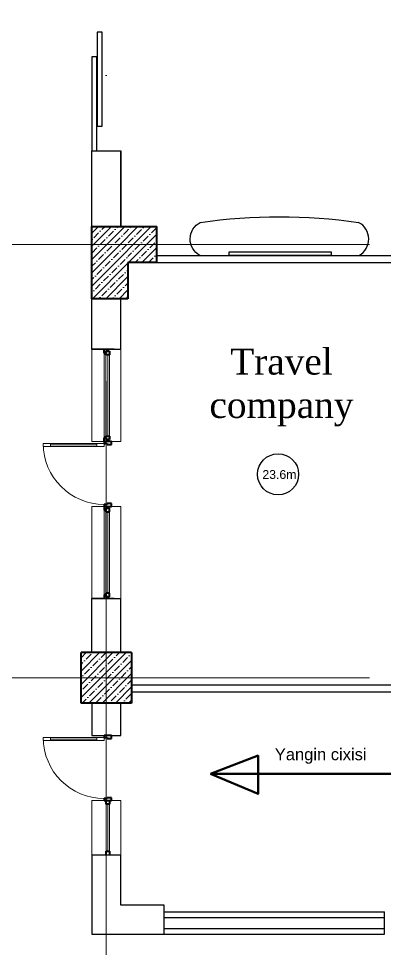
# Model space of a CAD drawing. Header units: millimetres. Extents: x 1531071 to 1560283, y -701792 to -691067.
# Drawn here: x 1544970 to 1545476, y -698650 to -697362 of the extents above; entities that cross this region are included whole.
import ezdxf

# ---------------------------------------------------------------- set-up
doc = ezdxf.new("R2010")
doc.units = ezdxf.units.MM
doc.header["$LTSCALE"] = 20
doc.header["$MEASUREMENT"] = 0
doc.linetypes.add('Dot & Dashed', pattern=[670.277762, 352.777767, -176.388884, 0, -141.111112])
for name, color, linetype, lineweight in [('OXLAR', 6, 'Continuous', 5), ('Qapi', 5, 'Continuous', 13), ('RAZMERI', 251, 'Continuous', 5), ('Text', 7, 'Continuous', 0), ('wall ext', 30, 'Continuous', 30)]:
    doc.layers.add(name, color=color, linetype=linetype, lineweight=lineweight)
for name, color, linetype, lineweight, true_color in [('Двери ArchiCAD_Ном._пера__23', 7, 'Continuous', 40, 0xff6600), ('Двери ArchiCAD_Ном._пера__3', 7, 'Continuous', 20, 0xff6600), ('Двери ArchiCAD_Ном._пера__47', 7, 'Continuous', 25, 0x373737), ('Конструктив - Колонны_Ном._пера__202', 7, 'Continuous', 0, 0x38637a), ('Конструктив - Колонны_Ном._пера__28', 7, 'Continuous', 40, 0xffe4e1), ('Окна ArchiCAD_Ном._пера__23', 7, 'Continuous', 40, 0xff6600), ('Окна ArchiCAD_Ном._пера__3', 7, 'Continuous', 20, 0xff6600), ('Окна ArchiCAD_Ном._пера__47', 7, 'Continuous', 25, 0x373737)]:
    doc.layers.add(name, color=color, linetype=linetype, lineweight=lineweight, true_color=true_color)
doc.styles.add('Times New  Roman', font='times.ttf')
doc.styles.add('СГЕНЕРИР_СТИЛЬ_1', font='arial.ttf')

# ---------------------------------------------------------------- blocks, each defined once
blk = doc.blocks.new('Однопольная дверь 17')
at = {"layer": 'Двери ArchiCAD_Ном._пера__23', "linetype": 'Continuous'}
for p, q in [((-422, 0), (-450, 0)), ((-450, 0), (-450, -100)), ((-422, -40), (-422, 0)), ((450, 0), (422, 0)), ((422, 0), (422, -40)), ((450, -100), (450, 0)), ((-450, -100), (-410, -100)), ((-410, -40), (-422, -40)), ((-410, -100), (-410, -40)), ((422, -40), (410, -40)), ((410, -40), (410, -100)), ((410, -100), (450, -100))]:
    blk.add_line(p, q, dxfattribs=at)
at = {"layer": 'Двери ArchiCAD_Ном._пера__3', "linetype": 'Continuous'}
for p, q in [((382, 744), (382, 844)), ((382, 844), (422, 844)), ((422, 844), (422, 744)), ((382, 744), (402, 744)), ((382, 100), (382, 744)), ((422, 744), (382, 744)), ((402, 744), (422, 744)), ((402, 100), (402, 744)), ((402, 744), (402, 100)), ((402, 744), (402, 100)), ((422, 744), (422, 100)), ((402, 100), (382, 100)), ((382, 0), (382, 100)), ((382, 100), (422, 100)), ((422, 0), (382, 0)), ((422, 100), (402, 100)), ((422, 100), (422, 0))]:
    blk.add_line(p, q, dxfattribs=at)
blk.add_arc((422, 0), 844, 90, 180, dxfattribs=at)
at = {"layer": 'Двери ArchiCAD_Ном._пера__47', "linetype": 'Continuous'}
for p, q in [((-450, 0), (-450, -100)), ((450, 0), (450, -100))]:
    blk.add_line(p, q, dxfattribs=at)
blk = doc.blocks.new('hghjgjgjghjgj')
at = {"layer": 'Окна ArchiCAD_Ном._пера__23', "color": 4, "linetype": 'Continuous'}
for p, q in [((-1076, -556), (-1076, -506)), ((-1026, -506), (-1026, -531)), ((-1051, -556), (-1076, -556)), ((-1026, -531), (-1051, -531)), ((-1051, -531), (-1051, -556)), ((-1051, -581), (-1051, -531)), ((-1051, -531), (-1001, -531)), ((-1001, -581), (-1051, -581)), ((-1001, -531), (-1001, -581)), ((-1076, -1781), (-1076, -1731)), ((-1076, -1731), (-1051, -1731)), ((-1051, -1756), (-1051, -1706)), ((-1051, -1706), (-1001, -1706)), ((-1051, -1731), (-1051, -1756)), ((-1051, -1756), (-1026, -1756)), ((-1001, -1756), (-1051, -1756)), ((-1026, -1756), (-1026, -1781)), ((-1001, -1706), (-1001, -1756)), ((-1076, -2681), (-1076, -2731)), ((-1026, -2706), (-1026, -2681)), ((-1076, -2731), (-1051, -2731)), ((-1051, -2731), (-1051, -2706)), ((-1051, -2706), (-1026, -2706)), ((-1051, -2706), (-1051, -2756)), ((-1001, -2706), (-1051, -2706)), ((-1051, -2756), (-1001, -2756)), ((-1001, -2756), (-1001, -2706)), ((-1051, -3906), (-1076, -3906)), ((-1076, -3906), (-1076, -3956)), ((-1001, -3881), (-1051, -3881)), ((-1051, -3881), (-1051, -3931)), ((-1051, -3931), (-1051, -3906)), ((-1026, -3931), (-1051, -3931)), ((-1051, -3931), (-1001, -3931)), ((-1026, -3956), (-1026, -3931)), ((-1001, -3931), (-1001, -3881))]:
    blk.add_line(p, q, dxfattribs=at)
at = {"layer": 'Окна ArchiCAD_Ном._пера__3', "color": 4, "linetype": 'Continuous'}
for p, q in [((-1246, -506), (-1246, -1781)), ((-846, -506), (-846, -1781)), ((-1076, -1731), (-1076, -556)), ((-1051, -581), (-1051, -1706)), ((-1026, -581), (-1026, -1706)), ((-1001, -581), (-1001, -1706)), ((-1001, -581), (-1001, -1706)), ((-1246, -3956), (-1246, -2681)), ((-846, -3956), (-846, -2681)), ((-1076, -2731), (-1076, -3906)), ((-1051, -3881), (-1051, -2756)), ((-1026, -3881), (-1026, -2756)), ((-1001, -3881), (-1001, -2756)), ((-1001, -3881), (-1001, -2756))]:
    blk.add_line(p, q, dxfattribs=at)
at = {"layer": 'Окна ArchiCAD_Ном._пера__3', "linetype": 'Continuous'}
for p, q in [((-1246, -1781), (-846, -1781)), ((-1246, -2681), (-846, -2681))]:
    blk.add_line(p, q, dxfattribs=at)
at = {"layer": 'Окна ArchiCAD_Ном._пера__47', "color": 4, "linetype": 'Continuous'}
for p, q in [((-1076, -506), (-1026, -506)), ((-1076, -2681), (-1026, -2681)), ((-1076, -3956), (-1026, -3956))]:
    blk.add_line(p, q, dxfattribs=at)
at = {"layer": 'Окна ArchiCAD_Ном._пера__3', "linetype": 'Continuous', "zscale": 1000, "rotation": 89.99999999999984}
blk.add_blockref('Однопольная дверь 17', (-1076, -2231), dxfattribs=at)
blk = doc.blocks.new('hvjgdfd')
at = {"layer": 'Окна ArchiCAD_Ном._пера__23', "color": 5, "linetype": 'Continuous'}
for p, q in [((-1057, 1573), (-1057, 1623)), ((-1007, 1573), (-1057, 1573)), ((-1007, 1623), (-1007, 1573)), ((-1057, 873), (-1057, 923)), ((-1057, 923), (-1007, 923)), ((-1007, 923), (-1007, 873))]:
    blk.add_line(p, q, dxfattribs=at)
at = {"layer": 'Окна ArchiCAD_Ном._пера__3', "color": 5, "linetype": 'Continuous'}
for p, q in [((-1252, 873), (-1252, 1623)), ((-1252, 1623), (-852, 1623)), ((-1057, 923), (-1057, 1573)), ((-1032, 923), (-1032, 1573)), ((-1007, 1573), (-1007, 923)), ((-852, 873), (-852, 1623)), ((-1252, 873), (-852, 873))]:
    blk.add_line(p, q, dxfattribs=at)
at = {"layer": 'Окна ArchiCAD_Ном._пера__47', "color": 5, "linetype": 'Continuous'}
for p, q in [((-1057, 1623), (-1007, 1623)), ((-1057, 873), (-1007, 873))]:
    blk.add_line(p, q, dxfattribs=at)
at = {"layer": 'Окна ArchiCAD_Ном._пера__3', "linetype": 'Continuous', "zscale": 1000, "rotation": 89.99999999999984}
blk.add_blockref('Однопольная дверь 17', (-1082, 2073), dxfattribs=at)

msp = doc.modelspace()

# ---------------------------------------------------------------- hatches: boundary and pattern name
at = {"layer": 'Конструктив - Колонны_Ном._пера__202', "linetype": 'Continuous'}
h = msp.add_hatch(dxfattribs=at)
h.set_pattern_fill('ЖЕЛЕЗОБЕТОН__ГОСТ_', color=1, scale=0.1, style=0, pattern_type=2)
h.set_pattern_definition([(45, (1539827.054, -704392.138), (-9.192387, 9.192387), []), (45, (1539822.458, -704387.542), (-9.192387, 9.192387), [9.749999, -3.25, 0, -3.25])])
h.paths.add_polyline_path([(1545071.1, -697649.9), (1545121.1, -697649.9), (1545121.1, -697749.9), (1545071.1, -697749.9)])
h = msp.add_hatch(dxfattribs=at)
h.set_pattern_fill('ЖЕЛЕЗОБЕТОН__ГОСТ_', color=1, scale=0.1, style=0, pattern_type=2)
h.set_pattern_definition([(45, (1539937.054, -704392.138), (-9.192387, 9.192387), []), (45, (1539932.458, -704387.542), (-9.192387, 9.192387), [9.749999, -3.25, 0, -3.25])])
h.paths.add_polyline_path([(1545121.1, -697649.9), (1545121.1, -697699.9), (1545161.1, -697699.9), (1545161.1, -697649.9)])
h = msp.add_hatch(dxfattribs=at)
h.set_pattern_fill('ЖЕЛЕЗОБЕТОН__ГОСТ_', color=1, scale=0.1, style=0, pattern_type=2)
h.set_pattern_definition([(45, (1539812.055, -703822.138), (-9.192387, 9.192387), []), (45, (1539807.458, -703817.542), (-9.192387, 9.192387), [9.749999, -3.25, 0, -3.25])])
h.paths.add_polyline_path([(1545056.1, -698239.9), (1545126.1, -698239.9), (1545126.1, -698309.9), (1545056.1, -698309.9)])

# ---------------------------------------------------------------- linework, layer by layer
at = {"color": 0, "lineweight": 30, "ltscale": 0.5}
for p, q in [((1545071.1, -697819.9), (1545071.1, -697544.9)), ((1545111.1, -697649.9), (1545111.1, -697544.9)), ((1545111.1, -697819.9), (1545111.1, -697749.9)), ((1545071.1, -697819.9), (1545111.1, -697819.9)), ((1545071.1, -698239.9), (1545071.1, -698164.9)), ((1545071.1, -698164.9), (1545111.1, -698164.9)), ((1545111.1, -698239.9), (1545111.1, -698164.9)), ((1545071.1, -698354.9), (1545095.6, -698354.9)), ((1545093.1, -698354.9), (1545098.1, -698354.9)), ((1545098.1, -698354.9), (1545111.1, -698354.9)), ((1545071.1, -698519.9), (1545095.6, -698519.9)), ((1545093.1, -698519.9), (1545098.1, -698519.9)), ((1545098.1, -698519.9), (1545111.1, -698519.9))]:
    msp.add_line(p, q, dxfattribs=at)
at = {"color": 5}
for p, q in [((1545102.1, -697820), (1545071.1, -697820)), ((1545102.1, -698164.9), (1545071.1, -698164.9)), ((1545171.1, -698599), (1545476, -698599)), ((1545171.1, -698629.9), (1545171.1, -698599)), ((1545476, -698629.9), (1545476, -698599)), ((1545171.1, -698606.7), (1545476, -698606.7)), ((1545171.1, -698622.2), (1545476, -698622.2)), ((1545171.1, -698629.9), (1545476, -698629.9))]:
    msp.add_line(p, q, dxfattribs=at)
at = {"color": 0, "lineweight": -3, "ltscale": 0.5}
msp.add_line((1545116.1, -698589.8), (1545116.2, -698589.9), dxfattribs=at)
at = {"color": 0, "lineweight": 30, "ltscale": 0.5, "flags": 128}
for points in [[(1545071.1, -698309.9), (1545071.1, -698354.9)], [(1545111.1, -698354.9), (1545111.1, -698309.9)], [(1545071.1, -698519.9), (1545071.1, -698629.9)], [(1545111.1, -698589.9), (1545111.1, -698519.9)], [(1545171.1, -698589.9), (1545111.1, -698589.9)], [(1545171.1, -698629.9), (1545171.1, -698589.9)], [(1545071.1, -698629.9), (1545171.1, -698629.9)]]:
    msp.add_lwpolyline(points, dxfattribs=at)
at = {"layer": 'OXLAR', "color": 6, "linetype": 'Dot & Dashed', "ltscale": 0.15}
for p, q in [((1545091.1, -695853.3), (1545091.1, -699157)), ((1544397.2, -697674.9), (1550288.3, -697674.9)), ((1544397.2, -698274.9), (1550288.3, -698274.9))]:
    msp.add_line(p, q, dxfattribs=at)
at = {"layer": 'Qapi'}
for p, q in [((1545081.4, -697820.1), (1545091.8, -697820)), ((1545081.4, -697820.1), (1545091.8, -697820)), ((1545091.8, -697820), (1545081.4, -697820.1)), ((1545091.8, -697820), (1545081.4, -697820.1)), ((1545091.8, -697820), (1545081.4, -697820.1)), ((1545081.4, -697820.1), (1545091.8, -697820)), ((1545081.4, -697820.1), (1545091.8, -697820)), ((1545081.4, -697820), (1545091.8, -697820)), ((1545091.8, -697820), (1545081.4, -697820)), ((1545091.8, -697820), (1545081.4, -697820)), ((1545091.8, -697820), (1545081.4, -697820)), ((1545081.4, -697820), (1545091.8, -697820)), ((1545081.4, -697820), (1545091.8, -697820)), ((1545476, -698609.2), (1545476, -698619.6)), ((1545476, -698609.2), (1545476, -698619.6)), ((1545476, -698619.6), (1545476, -698609.2)), ((1545476, -698619.6), (1545476, -698609.2)), ((1545476, -698619.6), (1545476, -698609.2)), ((1545476, -698609.2), (1545476, -698619.6)), ((1545476, -698609.2), (1545476, -698619.6)), ((1545476, -698609.2), (1545476, -698619.6)), ((1545476, -698619.6), (1545476, -698609.2)), ((1545476, -698619.6), (1545476, -698609.2)), ((1545476, -698619.6), (1545476, -698609.2)), ((1545476, -698609.2), (1545476, -698619.6)), ((1545476, -698609.2), (1545476, -698619.6))]:
    msp.add_line(p, q, dxfattribs=at)
at = {"layer": 'wall ext', "color": 5, "lineweight": -3, "ltscale": 0.5}
for points in [[(1545078.4, -697510.9), (1545085.5, -697510.9), (1545085.5, -697381), (1545078.4, -697381)], [(1545071.1, -697544.9), (1545078.2, -697544.9), (1545078.2, -697415), (1545071.1, -697415)]]:
    msp.add_lwpolyline(points, close=True, dxfattribs=at)
at = {"layer": 'wall ext', "color": 0, "lineweight": -3, "ltscale": 0.5}
for points in [[(1545071.1, -697544.9), (1545111.1, -697544.9), (1545111.1, -697649.9), (1545071.1, -697649.9)], [(1545261, -697684.9), (1545402.2, -697684.9), (1545402.2, -697689.9), (1545261, -697689.9)]]:
    msp.add_lwpolyline(points, close=True, dxfattribs=at)
for points in [[(1545221.2, -697644.2, -0.071146), (1545440.3, -697644.2, -14.055593)], [(1545220.7, -697689.9, -0.603695), (1545221.2, -697644.2, -0.202687)], [(1545440.8, -697689.9, 0.603695), (1545440.3, -697644.2, 0.202687)]]:
    msp.add_lwpolyline(points, format="xyb", dxfattribs=at)
at = {"layer": 'wall ext', "color": 1, "lineweight": 50, "ltscale": 0.5}
msp.add_lwpolyline([(1545235.3, -698407.8), (1545301.2, -698382.5), (1545301.2, -698435.7), (1545235.3, -698407.8)], close=True, dxfattribs=at)
msp.add_lwpolyline([(1545235.3, -698407.8), (1546337.5, -698407.8)], dxfattribs=at)
at = {"layer": 'wall ext', "color": 1, "lineweight": -3, "ltscale": 0.5}
msp.add_circle((1545328.9, -697993.1), 28.5, dxfattribs=at)
at = {"layer": 'Конструктив - Колонны_Ном._пера__28', "color": 0, "linetype": 'Continuous'}
for p, q in [((1545071.1, -697649.9), (1545161.1, -697649.9)), ((1545071.1, -697749.9), (1545071.1, -697649.9)), ((1545121.1, -697699.9), (1545121.1, -697749.9)), ((1545121.1, -697749.9), (1545071.1, -697749.9)), ((1545126.1, -698239.9), (1545126.1, -698309.9)), ((1545126.1, -698309.9), (1545056.1, -698309.9))]:
    msp.add_line(p, q, dxfattribs=at)
at = {"layer": 'Конструктив - Колонны_Ном._пера__28', "color": 0, "ltscale": 0.5}
for p, q in [((1545161.1, -697699.9), (1545161.1, -697649.9)), ((1545161.1, -697654.9), (1545161.1, -697654.9)), ((1545056.1, -698309.9), (1545056.1, -698239.9)), ((1545126.1, -698239.9), (1545056.1, -698239.9))]:
    msp.add_line(p, q, dxfattribs=at)
at = {"layer": 'Конструктив - Колонны_Ном._пера__28', "color": 0, "lineweight": 30, "ltscale": 0.5}
for p, q in [((1545161.1, -697689.9), (1545491.1, -697689.9)), ((1545161.1, -697699.9), (1545491.1, -697699.9)), ((1545586.1, -698284.9), (1545126.1, -698284.9)), ((1545390.5, -698294.9), (1545126.1, -698294.9)), ((1545586.1, -698294.9), (1545390.5, -698294.9))]:
    msp.add_line(p, q, dxfattribs=at)
at = {"layer": 'Конструктив - Колонны_Ном._пера__28', "color": 0, "linetype": 'Continuous', "flags": 128}
msp.add_lwpolyline([(1545161.1, -697699.9), (1545121.1, -697699.9)], dxfattribs=at)

# ---------------------------------------------------------------- block references
at = {"layer": 'Конструктив - Колонны_Ном._пера__28', "color": 0, "lineweight": 30, "xscale": 0.1, "yscale": 0.1, "zscale": 0.1}
msp.add_blockref('hghjgjgjghjgj', (1545195.7, -697769.5), dxfattribs=at)
at = {"layer": 'Конструктив - Колонны_Ном._пера__28', "color": 3, "lineweight": 30, "xscale": 0.1, "yscale": 0.1, "zscale": 0.1}
msp.add_blockref('hvjgdfd', (1545196.4, -698607.2), dxfattribs=at)

# ---------------------------------------------------------------- texts
at = {"layer": 'RAZMERI', "color": 1, "style": 'СГЕНЕРИР_СТИЛЬ_1'}
for s, height, p in [('23.6m', 12.13, (1545307.2, -697999.4)), ('Yangin cixisi', 16.355, (1545324.4, -698389))]:
    msp.add_text(s, height=height, dxfattribs=at).set_placement(p)
at = {"layer": 'Text', "color": 0, "lineweight": 13, "insert": (1545333.6, -697872.9), "char_height": 36.02, "width": 742.442, "attachment_point": 5, "style": 'Times New  Roman'}
msp.add_mtext('Travel \\Pcompany', dxfattribs=at)

doc.saveas('drawing.dxf')
